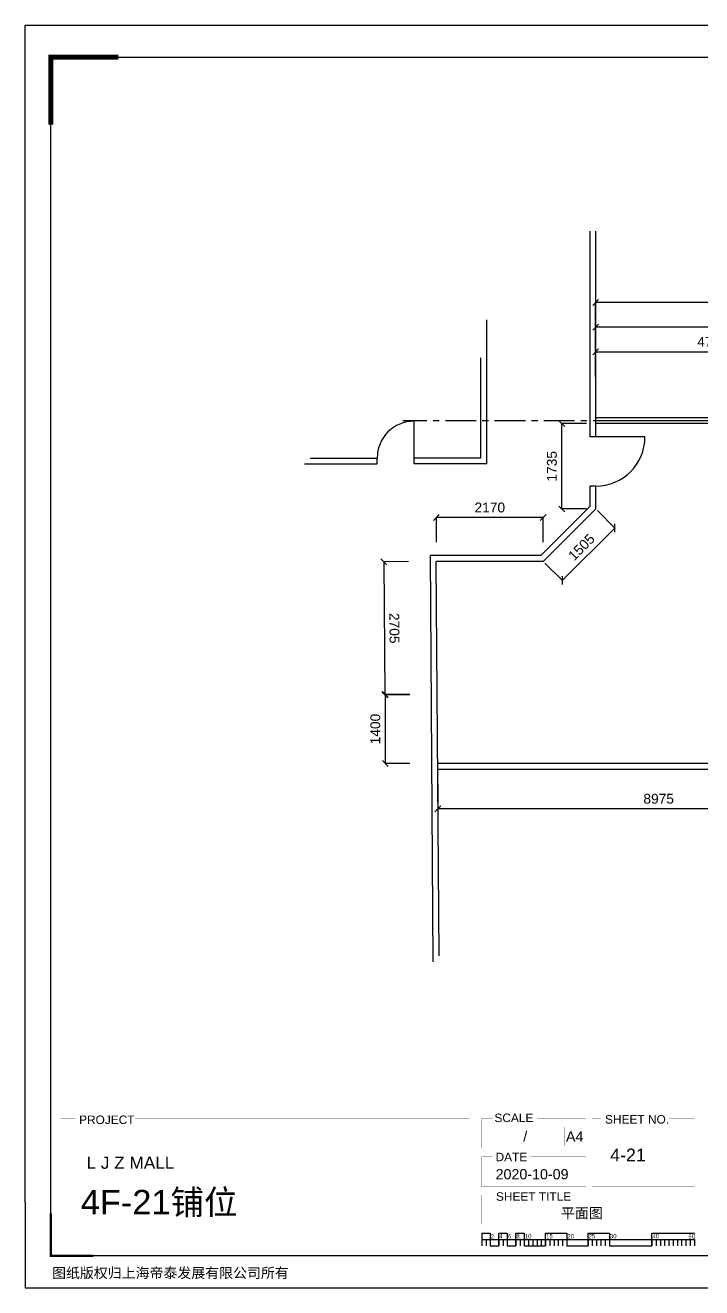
# Model space of a CAD drawing. Header units: inches. Extents: x -17552 to 18736, y -11730 to 13931.
# Drawn here: x -17552 to -3808, y -11730 to 13931 of the extents above; entities that cross this region are included whole.
import ezdxf
from ezdxf.enums import TextEntityAlignment as Align

# ---------------------------------------------------------------- set-up
doc = ezdxf.new("R2010")
doc.units = ezdxf.units.IN
doc.header["$MEASUREMENT"] = 0
doc.linetypes.add('CENTER', pattern=[2, 1.25, -0.25, 0.25, -0.25])
doc.linetypes.add('LEASE4', pattern=[1.08, 0.45, -0.09, 0.09, -0.09, 0.09, -0.09, 0.09, -0.09])
for name, color, linetype in [('DIM', 3, 'Continuous'), ('L03-LEASE', 2, 'LEASE4'), ('L04-DR', 1, 'Continuous'), ('L04-WAL', 3, 'Continuous'), ('SK053$0$L01-WIN', 7, 'Continuous'), ('WALL', 255, 'Continuous'), ('轴线', 10, 'CENTER')]:
    doc.layers.add(name, color=color, linetype=linetype)
doc.styles.get("Standard").update_dxf_attribs({"font": 'arial.ttf'})
doc.dimstyles.new('DIM-200MM', dxfattribs={"dimtxt": 200, "dimasz": 120, "dimexe": 10, "dimexo": 10, "dimgap": 100, "dimtad": 1, "dimdec": 0, "dimrnd": 5, "dimzin": 1, "dimdsep": 46, "dimtxsty": 'Standard', "dimblk": 'OBLIQUE', "dimcen": 0.5, "dimdle": 1, "dimclrd": 256, "dimclre": 256, "dimclrt": 7, "dimaunit": 1, "dimadec": 0, "dimazin": 0, "dimtfac": 1, "dimtdec": 0, "dimtix": 1, "dimtmove": 2, "dimatfit": 3, "dimfxl": 500, "dimfxlon": 1, "dimtolj": 1, "dimtzin": 1, "dimarcsym": 0})

# ---------------------------------------------------------------- blocks, each defined once
blk = doc.blocks.new('_Oblique')
at = {"color": 0, "linetype": 'ByBlock', "lineweight": -2}
blk.add_line((-0.5, -0.5), (0.5, 0.5), dxfattribs=at)
blk = doc.blocks.new('*D17')
at = {"layer": 'DEFPOINTS', "color": 0, "transparency": 16777216}
for p in [(-9404, 326), (-10237, -1074), (-9404, -1074)]:
    blk.add_point(p, dxfattribs=at)
at = {"layer": 'DIM', "lineweight": -2, "transparency": 16777216}
for p, q in [((-9737, 326), (-10247, 326)), ((-10237, 327), (-10237, -1075)), ((-9737, -1074), (-10247, -1074))]:
    blk.add_line(p, q, dxfattribs=at)
at = {"layer": 'DIM', "lineweight": -2, "transparency": 16777216, "xscale": 120, "yscale": 120, "zscale": 120}
for p, rotation in [((-10237, 326), 89.97289550392843), ((-10237, -1074), 269.9728955039284)]:
    blk.add_blockref('_Oblique', p, dxfattribs=dict(at, rotation=rotation))
at = {"layer": 'DIM', "color": 7, "transparency": 16777216, "insert": (-10439, -374), "char_height": 200, "attachment_point": 5, "rotation": 89.9729}
blk.add_mtext('\\A1;1400', dxfattribs=at)
blk = doc.blocks.new('*D18')
at = {"layer": 'DEFPOINTS', "color": 0, "transparency": 16777216}
for p in [(-9171, -1173), (-195, -1173), (-9171, -1994)]:
    blk.add_point(p, dxfattribs=at)
at = {"layer": 'DIM', "lineweight": -2, "transparency": 16777216}
for p, q in [((-9171, -1494), (-9171, -2004)), ((-195, -1494), (-195, -2004)), ((-194, -1994), (-9172, -1994))]:
    blk.add_line(p, q, dxfattribs=at)
at = {"layer": 'DIM', "lineweight": -2, "transparency": 16777216, "xscale": 120, "yscale": 120, "zscale": 120}
for p, rotation in [((-9171, -1994), 180.0001808049162), ((-195, -1994), 0.0001808049162388414)]:
    blk.add_blockref('_Oblique', p, dxfattribs=dict(at, rotation=rotation))
at = {"layer": 'DIM', "color": 7, "transparency": 16777216, "insert": (-4683, -1792), "char_height": 200, "attachment_point": 5, "rotation": 0.0002}
blk.add_mtext('\\A1;8975', dxfattribs=at)
blk = doc.blocks.new('*D19')
at = {"layer": 'DEFPOINTS', "color": 0, "transparency": 16777216}
for p in [(-5963, 8294), (9449, 7194), (-5963, 7134)]:
    blk.add_point(p, dxfattribs=at)
at = {"layer": 'DIM', "lineweight": -2, "transparency": 16777216}
for p, q in [((9450, 8294), (-5964, 8294)), ((-5963, 7794), (-5963, 8304)), ((9449, 7794), (9449, 8304))]:
    blk.add_line(p, q, dxfattribs=at)
at = {"layer": 'DIM', "lineweight": -2, "transparency": 16777216, "xscale": 120, "yscale": 120, "zscale": 120, "rotation": 180}
blk.add_blockref('_Oblique', (-5963, 8294), dxfattribs=at)
at = {"layer": 'DIM', "lineweight": -2, "transparency": 16777216, "xscale": 120, "yscale": 120, "zscale": 120}
blk.add_blockref('_Oblique', (9449, 8294), dxfattribs=at)
at = {"layer": 'DIM', "color": 7, "transparency": 16777216, "insert": (1743, 8496), "char_height": 200, "attachment_point": 5}
blk.add_mtext('\\A1;15415', dxfattribs=at)
blk = doc.blocks.new('*D20')
at = {"layer": 'DEFPOINTS', "color": 0, "transparency": 16777216}
for p in [(-5963, 4099), (-5576, 3711), (-7028, 3034)]:
    blk.add_point(p, dxfattribs=at)
at = {"layer": 'DIM', "lineweight": -2, "transparency": 16777216}
for p, q in [((-5929, 4065), (-5569, 3704)), ((-6641, 2646), (-5575, 3712)), ((-6994, 3000), (-6633, 2640))]:
    blk.add_line(p, q, dxfattribs=at)
at = {"layer": 'DIM', "lineweight": -2, "transparency": 16777216, "xscale": 120, "yscale": 120, "zscale": 120}
for p, rotation in [((-5576, 3711), 44.99999999999687), ((-6641, 2647), 224.9999999999969)]:
    blk.add_blockref('_Oblique', p, dxfattribs=dict(at, rotation=rotation))
at = {"layer": 'DIM', "color": 7, "transparency": 16777216, "insert": (-6251, 3322), "char_height": 200, "attachment_point": 5, "rotation": 45}
blk.add_mtext('\\A1;1505', dxfattribs=at)
blk = doc.blocks.new('*D21')
at = {"layer": 'DEFPOINTS', "color": 0, "transparency": 16777216}
for p in [(-9200, 3926), (-9200, 3034), (-7028, 3034)]:
    blk.add_point(p, dxfattribs=at)
at = {"layer": 'DIM', "lineweight": -2, "transparency": 16777216}
for p, q in [((-7027, 3926), (-9201, 3926)), ((-9200, 3426), (-9200, 3936)), ((-7028, 3426), (-7028, 3936))]:
    blk.add_line(p, q, dxfattribs=at)
at = {"layer": 'DIM', "lineweight": -2, "transparency": 16777216, "xscale": 120, "yscale": 120, "zscale": 120, "rotation": 180}
blk.add_blockref('_Oblique', (-9200, 3926), dxfattribs=at)
at = {"layer": 'DIM', "lineweight": -2, "transparency": 16777216, "xscale": 120, "yscale": 120, "zscale": 120}
blk.add_blockref('_Oblique', (-7028, 3926), dxfattribs=at)
at = {"layer": 'DIM', "color": 7, "transparency": 16777216, "insert": (-8114, 4128), "char_height": 200, "attachment_point": 5}
blk.add_mtext('\\A1;2170', dxfattribs=at)
blk = doc.blocks.new('*D23')
at = {"layer": 'DEFPOINTS', "color": 0, "transparency": 16777216}
for p in [(-9086, 3035), (-10245, 320), (-9404, 326)]:
    blk.add_point(p, dxfattribs=at)
at = {"layer": 'DIM', "lineweight": -2, "transparency": 16777216}
for p, q in [((-9765, 3030), (-10275, 3026)), ((-10265, 3027), (-10245, 319)), ((-9745, 323), (-10255, 320))]:
    blk.add_line(p, q, dxfattribs=at)
at = {"layer": 'DIM', "lineweight": -2, "transparency": 16777216, "xscale": 120, "yscale": 120, "zscale": 120}
for p, rotation in [((-10265, 3026), 90.41310326521602), ((-10245, 320), 270.413103265216)]:
    blk.add_blockref('_Oblique', p, dxfattribs=dict(at, rotation=rotation))
at = {"layer": 'DIM', "color": 7, "transparency": 16777216, "insert": (-10053, 1675), "char_height": 200, "attachment_point": 5, "rotation": 270.4131}
blk.add_mtext('\\A1;2705', dxfattribs=at)
blk = doc.blocks.new('*D24')
at = {"layer": 'DEFPOINTS', "color": 0, "transparency": 16777216}
for p in [(-6649, 5834), (-5963, 5834), (-5963, 4099)]:
    blk.add_point(p, dxfattribs=at)
at = {"layer": 'DIM', "lineweight": -2, "transparency": 16777216}
for p, q in [((-6149, 5834), (-6659, 5834)), ((-6649, 4098), (-6649, 5835)), ((-6149, 4099), (-6659, 4099))]:
    blk.add_line(p, q, dxfattribs=at)
at = {"layer": 'DIM', "lineweight": -2, "transparency": 16777216, "xscale": 120, "yscale": 120, "zscale": 120}
for p, rotation in [((-6649, 5834), 90), ((-6649, 4099), 270)]:
    blk.add_blockref('_Oblique', p, dxfattribs=dict(at, rotation=rotation))
at = {"layer": 'DIM', "color": 7, "transparency": 16777216, "insert": (-6852, 4966), "char_height": 200, "attachment_point": 5, "rotation": 90}
blk.add_mtext('\\A1;1735', dxfattribs=at)
blk = doc.blocks.new('*D27')
at = {"layer": 'DEFPOINTS', "color": 0, "transparency": 16777216}
for p in [(-1215, 7294), (-5963, 6494), (-1215, 6494)]:
    blk.add_point(p, dxfattribs=at)
at = {"layer": 'DIM', "lineweight": -2, "transparency": 16777216}
for p, q in [((-5964, 7294), (-1214, 7294)), ((-5963, 6794), (-5963, 7304)), ((-1215, 6794), (-1215, 7304))]:
    blk.add_line(p, q, dxfattribs=at)
at = {"layer": 'DIM', "lineweight": -2, "transparency": 16777216, "xscale": 120, "yscale": 120, "zscale": 120, "rotation": 180}
blk.add_blockref('_Oblique', (-5963, 7294), dxfattribs=at)
at = {"layer": 'DIM', "lineweight": -2, "transparency": 16777216, "xscale": 120, "yscale": 120, "zscale": 120}
blk.add_blockref('_Oblique', (-1215, 7294), dxfattribs=at)
at = {"layer": 'DIM', "color": 7, "transparency": 16777216, "insert": (-3589, 7496), "char_height": 200, "attachment_point": 5}
blk.add_mtext('\\A1;4750', dxfattribs=at)
blk = doc.blocks.new('*D33')
at = {"layer": 'DEFPOINTS', "color": 0, "transparency": 16777216}
for p in [(-5963, 7794), (-5963, 6994), (3604, 6994)]:
    blk.add_point(p, dxfattribs=at)
at = {"layer": 'DIM', "lineweight": -2, "transparency": 16777216}
for p, q in [((3605, 7794), (-5964, 7794)), ((-5963, 7294), (-5963, 7804)), ((3604, 7294), (3604, 7804))]:
    blk.add_line(p, q, dxfattribs=at)
at = {"layer": 'DIM', "lineweight": -2, "transparency": 16777216, "xscale": 120, "yscale": 120, "zscale": 120, "rotation": 180}
blk.add_blockref('_Oblique', (-5963, 7794), dxfattribs=at)
at = {"layer": 'DIM', "lineweight": -2, "transparency": 16777216, "xscale": 120, "yscale": 120, "zscale": 120}
blk.add_blockref('_Oblique', (3604, 7794), dxfattribs=at)
at = {"layer": 'DIM', "color": 7, "transparency": 16777216, "insert": (-1180, 7996), "char_height": 200, "attachment_point": 5}
blk.add_mtext('\\A1;9565', dxfattribs=at)

msp = doc.modelspace()

# ---------------------------------------------------------------- linework, layer by layer
at = {"color": 8}
msp.add_line((-8277.2, -10748.5), (-3957.2, -10748.5), dxfattribs=at)
for points in [[(-17552.2, -10001.8), (-17552.2, 13931), (17007.8, 13931)], [(-17552.2, -10001.8), (-17552.2, -11729.8), (17007.8, -11729.8)], [(-8277.2, -10618.9), (-8277.2, -10878.1)], [(-8104.4, -10748.5), (-8104.4, -10878.1)], [(-6549.2, -10748.5), (-6549.2, -10878.1)], [(-6117.2, -10748.5), (-6117.2, -10878.1)], [(-3957.2, -10748.5), (-3957.2, -10878.1)]]:
    msp.add_lwpolyline(points)
for points, const_width in [([(-17033.8, 11910.8), (-17033.8, 13283), (-15661.5, 13283)], 103.7), ([(-15315, -8290.3), (-8523.6, -8290.3), (-8523.6, -10881.8), (-16833.8, -10881.8), (-16833.8, -8290.3), (-16544.1, -8290.3)], 4.32), ([(-7150.6, -8290.3), (-6160.4, -8290.3), (-6160.4, -8895.1), (-8277.2, -8895.1), (-8277.2, -8290.3), (-8061.2, -8290.3)], 4.32), ([(-6604.8, -8463.6), (-6604.8, -8848.8)], 4.32), ([(-4463.2, -8290.3), (-3957.2, -8290.3), (-3957.2, -9672.7), (-6030.8, -9672.7), (-6030.8, -8290.3), (-5858, -8290.3)], 4.32), ([(-7285.4, -9067.9), (-6160.4, -9067.9), (-6160.4, -9672.7), (-8277.2, -9672.7), (-8277.2, -9067.9), (-8061.2, -9067.9)], 4.32), ([(-6596.3, -9845.5), (-3957.2, -9845.5), (-3957.2, -10441.5), (-8277.2, -10441.5), (-8277.2, -9845.5), (-8061.2, -9845.5)], 4.32), ([(-17033.8, -10217.8), (-17033.8, -11081.8), (-16169.8, -11081.8)], 43.2), ([(-8104.4, -10618.9), (-8104.4, -10748.5)], 8.64), ([(-7931.6, -10618.9), (-7931.6, -10748.5)], 8.64), ([(-7758.8, -10618.9), (-7758.8, -10748.5)], 8.64), ([(-7586, -10618.9), (-7586, -10748.5)], 8.64), ([(-7413.2, -10618.9), (-7413.2, -10748.5)], 8.64), ([(-6981.2, -10618.9), (-6981.2, -10748.5)], 8.64), ([(-6549.2, -10618.9), (-6549.2, -10748.5)], 8.64), ([(-6117.2, -10618.9), (-6117.2, -10748.5)], 8.64), ([(-5685.2, -10618.9), (-5685.2, -10748.5)], 8.64), ([(-4821.2, -10618.9), (-4821.2, -10748.5)], 8.64), ([(-3957.2, -10618.9), (-3957.2, -10748.5)], 8.64)]:
    msp.add_lwpolyline(points, dxfattribs=dict(const_width=const_width))
msp.add_lwpolyline([(-17033.8, 13283), (18217.4, 13283), (18217.4, -11081.8), (-17033.8, -11081.8)], close=True)
for points in [[(-8277.2, -10618.9), (-8104.4, -10618.9), (-8104.4, -10878.1), (-7931.6, -10878.1), (-7931.6, -10618.9), (-7758.8, -10618.9), (-7758.8, -10878.1), (-7586, -10878.1), (-7586, -10618.9), (-7413.2, -10618.9), (-7413.2, -10878.1), (-6981.2, -10878.1), (-6981.2, -10618.9), (-6549.2, -10618.9), (-6549.2, -10878.1), (-6117.2, -10878.1), (-6117.2, -10618.9), (-5685.2, -10618.9), (-5685.2, -10878.1), (-4821.2, -10878.1), (-4821.2, -10618.9), (-3957.2, -10618.9)], [(-8190.8, -10748.5), (-8190.8, -10878.1)], [(-7931.6, -10748.5), (-7931.6, -10878.1)], [(-7845.2, -10748.5), (-7845.2, -10878.1)], [(-7758.8, -10748.5), (-7758.8, -10878.1)], [(-7586, -10748.5), (-7586, -10878.1)], [(-7499.6, -10748.5), (-7499.6, -10878.1)], [(-7413.2, -10748.5), (-7413.2, -10878.1)], [(-7326.8, -10748.5), (-7326.8, -10878.1)], [(-7240.4, -10748.5), (-7240.4, -10878.1)], [(-7154, -10748.5), (-7154, -10878.1)], [(-7067.6, -10748.5), (-7067.6, -10878.1)], [(-6981.2, -10748.5), (-6981.2, -10878.1)], [(-6894.8, -10748.5), (-6894.8, -10878.1)], [(-6808.4, -10748.5), (-6808.4, -10878.1)], [(-6722, -10748.5), (-6722, -10878.1)], [(-6635.6, -10748.5), (-6635.6, -10878.1)], [(-6030.8, -10748.5), (-6030.8, -10878.1)], [(-5944.4, -10748.5), (-5944.4, -10878.1)], [(-5858, -10748.5), (-5858, -10878.1)], [(-5771.6, -10748.5), (-5771.6, -10878.1)], [(-5685.2, -10748.5), (-5685.2, -10878.1)], [(-4821.2, -10748.5), (-4821.2, -10878.1)], [(-4734.8, -10748.5), (-4734.8, -10878.1)], [(-4648.4, -10748.5), (-4648.4, -10878.1)], [(-4562, -10748.5), (-4562, -10878.1)], [(-4475.6, -10748.5), (-4475.6, -10878.1)], [(-4389.2, -10748.5), (-4389.2, -10878.1)], [(-4302.8, -10748.5), (-4302.8, -10878.1)], [(-4216.4, -10748.5), (-4216.4, -10878.1)], [(-4130, -10748.5), (-4130, -10878.1)], [(-4043.6, -10748.5), (-4043.6, -10878.1)]]:
    msp.add_lwpolyline(points, dxfattribs=at)
at = {"layer": 'L03-LEASE', "color": 4, "linetype": 'Continuous'}
msp.add_line((9485.1, 5894), (-5963.4, 5894), dxfattribs=at)
at = {"layer": 'L04-DR', "color": 4}
for p, q in [((-9652.6, 5134), (-9652.6, 5884)), ((-4962, 5563.7), (-5962, 5563.7))]:
    msp.add_line(p, q, dxfattribs=at)
for centre, radius, start, end in [((-9652.6, 5134), 750, 90, 179.99834), ((-5962, 5563.7), 1000, 270, 0)]:
    msp.add_arc(centre, radius, start, end, dxfattribs=at)
at = {"layer": 'L04-WAL', "color": 0}
for p, q in [((-6083.4, 9747.5), (-6083.4, 5563.7)), ((-5963.4, 9747.5), (-5963.4, 5563.7)), ((-8173.3, 5014), (-8173.3, 7944)), ((-8293.3, 5134), (-8293.3, 7174)), ((-5962, 5563.7), (-6083.4, 5563.7)), ((-11761.8, 5134), (-10402.6, 5134)), ((-10402.6, 5014), (-10402.6, 5134)), ((-9652.6, 5014), (-9652.6, 5134)), ((-8293.3, 5134), (-9652.6, 5134)), ((-11881.8, 5014), (-10402.6, 5014)), ((-8173.3, 5014), (-9652.6, 5014)), ((-5954.8, 4563.7), (-6083.4, 4563.7)), ((-6083.4, 4563.7), (-6083.4, 4148.4)), ((-5963.4, 4563.7), (-5963.4, 4098.6)), ((-6083.4, 4148.4), (-7077.7, 3154)), ((-5963.4, 4098.6), (-7028, 3034)), ((-7077.7, 3154), (-9322.1, 3154)), ((-9262.2, -5106), (-9322.1, 3154)), ((-7028, 3034), (-9201.3, 3034)), ((-9143.5, -4986), (-9201.3, 3034))]:
    msp.add_line(p, q, dxfattribs=at)
at = {"layer": 'SK053$0$L01-WIN', "color": 4}
for p, q in [((-1214.7, 5954), (-5963.4, 5954)), ((-1214.7, 5834), (-5963.4, 5834))]:
    msp.add_line(p, q, dxfattribs=at)
at = {"layer": 'WALL'}
for points in [[(9041.4, 321.4), (-194.5, 325.8), (-195.2, -1074.2), (-9171.7, -1073.8)], [(9145.2, 201.4), (-74.6, 205.7), (-75.3, -1194.2), (-9170.8, -1194.2)]]:
    msp.add_lwpolyline(points, dxfattribs=at)
at = {"layer": '轴线', "ltscale": 500}
msp.add_line((11608.6, 5894), (-9879, 5894), dxfattribs=at)

# ---------------------------------------------------------------- texts
for s, height, p in [('SCALE', 172.8, (-8020.2, -8362.7)), ('PROJECT', 172.8, (-16458.3, -8402.1)), ('SHEET NO.', 172.8, (-5772.5, -8393.5)), ('A4', 207.36, (-6566.1, -8760.9)), ('DATE', 172.8, (-7996.5, -9158.1)), ('SHEET TITLE', 172.8, (-7988.8, -9961.8)), ('2', 86.4, (-8092.6, -10725.7)), ('4', 86.4, (-7919.8, -10725.7)), ('6', 86.4, (-7747, -10725.7)), ('8', 86.4, (-7574.2, -10725.7)), ('10', 86.4, (-7401.4, -10725.7)), ('15', 86.4, (-6969.4, -10725.7)), ('20', 86.4, (-6537.4, -10725.7)), ('25', 86.4, (-6105.4, -10725.7)), ('30', 86.4, (-5673.4, -10725.7)), ('40', 86.4, (-4809.4, -10725.7)), ('50', 86.4, (-4078.1, -10728.8)), ('图纸版权归上海帝泰发展有限公司所有', 207.36, (-17007.3, -11532))]:
    msp.add_text(s, height=height).set_placement(p)
at = {"insert": (-16308.1, -9062.6), "char_height": 250, "attachment_point": 1}
msp.add_mtext_dynamic_manual_height_columns('L J Z MALL', width=6808.082, gutter_width=1, heights=[0], dxfattribs=at)
for tag, text, p in [('/', 'AS NOTED', (-7353.6, -8757.7)), ('2020-10-09', '2020-7-22', (-6514.3, -9525.7))]:
    msp.add_attdef(tag, text=text, height=207.36).set_placement(p, align=Align.RIGHT)
for tag, p, s, height in [('4-21', (-5668.9, -9161.2), 'SHEET NO.', 259.2), ('4F-21铺位', (-16425.2, -10240.6), '###############', 500), ('平面图', (-6667.1, -10316.4), 'SHEET-TITLE', 207.36)]:
    msp.add_attdef(tag, p, s, height=height)

# ---------------------------------------------------------------- dimensions: what is measured, and where the dimension line sits
at = {"layer": 'DIM'}
for base, p1, p2, picture, middle in [((-5963.4, 8294), (9449.4, 7194), (-5963.4, 7134), '*D19', (1743, 8496.1)), ((-5963.4, 7794), (3603.6, 6994), (-5963.4, 6994), '*D33', (-1179.9, 7996.1)), ((-1214.7, 7294), (-5963.4, 6494), (-1214.7, 6494), '*D27', (-3589, 7496.1)), ((-9200.4, 3925.9), (-7028, 3034), (-9200.4, 3034), '*D21', (-8114.2, 4128.1))]:
    dim = msp.add_linear_dim(base=base, p1=p1, p2=p2, dimstyle='DIM-200MM', dxfattribs=at)
    dim.commit()
    dim.dimension.update_dxf_attribs({"geometry": picture, "text_midpoint": middle})
for base, p1, p2, angle, picture, middle in [((-6649.4, 5834), (-5963.4, 4098.6), (-5963.4, 5834), 270, '*D24', (-6851.6, 4966.3)), ((-10245.2, 319.7), (-9085.6, 3034.9), (-9403.8, 325.8), 90.4131, '*D23', (-10052.9, 1674.5))]:
    dim = msp.add_linear_dim(base=base, p1=p1, p2=p2, angle=angle, dimstyle='DIM-200MM', dxfattribs=at)
    dim.commit()
    dim.dimension.update_dxf_attribs({"geometry": picture, "text_midpoint": middle})
for p1, p2, distance, picture, middle in [((-7028, 3034), (-5963.4, 4098.6), -547.9, '*D20', (-6251.2, 3321.8)), ((-9403.8, 325.8), (-9404.5, -1074.2), -833, '*D17', (-10439.3, -373.7)), ((-195.1, -1173.4), (-9171.2, -1173.5), 820.8, '*D18', (-4683.2, -1792.1))]:
    dim = msp.add_aligned_dim(p1=p1, p2=p2, distance=distance, dimstyle='DIM-200MM', dxfattribs=at)
    dim.commit()
    dim.dimension.update_dxf_attribs({"geometry": picture, "text_midpoint": middle})

doc.saveas('drawing.dxf')
